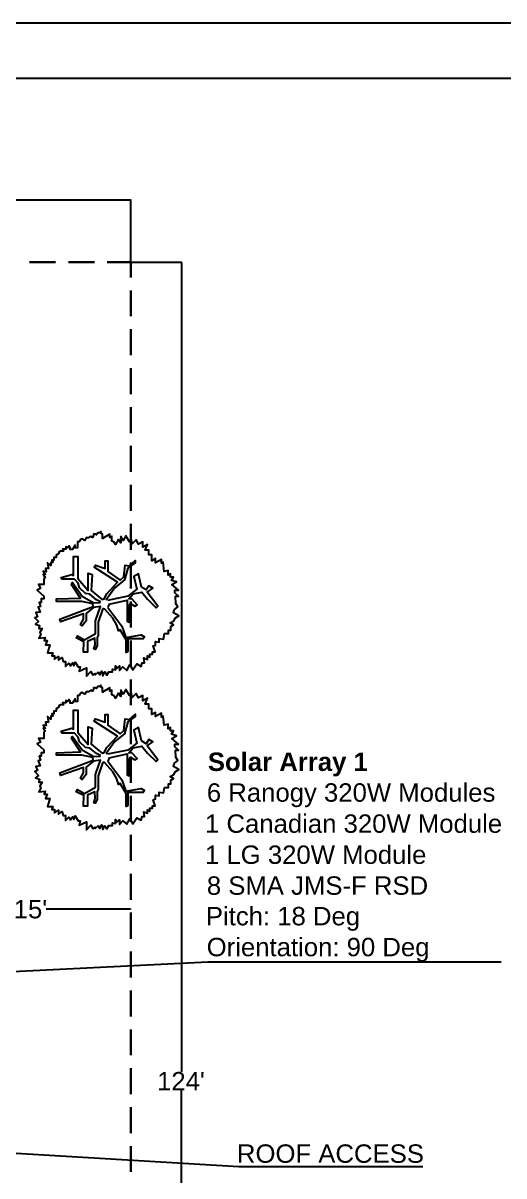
# Model space of a CAD drawing. Header units: millimetres. Extents: x -419 to 20046, y -14642 to 2638.
# Drawn here: x 3219 to 3481, y -9105 to -8478 of the extents above; entities that cross this region are included whole.
import ezdxf

# ---------------------------------------------------------------- set-up
doc = ezdxf.new("R2010")
doc.units = ezdxf.units.MM
doc.layers.add('PDF2_0', color=7, linetype='Continuous', true_color=0x636466)
doc.layers.add('PDF2_PDF_Geometry', color=7, linetype='Continuous')
doc.layers.add('PDF2_Text', color=7, linetype='Continuous')
doc.styles.add('PDF Arial', font='arial.ttf')
doc.styles.add('PDF Arial Bold', font='arialbd.ttf')

msp = doc.modelspace()

# ---------------------------------------------------------------- linework, layer by layer
at = {"layer": 'PDF2_0', "color": 7, "lineweight": 25}
msp.add_lwpolyline([(2136.461, -8478.063), (2136.461, -9577.972), (3836.32, -9577.972), (3836.32, -8478.063)], close=True, dxfattribs=at)
for points in [[(3277.692, -8574.24), (2952.924, -8574.24)], [(3277.874, -8608.025), (3277.874, -8574.058)], [(3277.965, -8608.025), (3305.574, -8608.025)], [(3305.392, -8608.206), (3305.392, -9048.133)], [(3277.692, -8959.767), (3231.738, -8959.767)], [(3277.874, -8959.767), (3277.874, -8959.585)], [(3173.25, -8995.549), (3319.651, -8988.375), (3479.038, -8988.375)], [(3305.392, -9498.232), (3305.392, -9058.305)], [(3191.051, -9090.818), (3336.543, -9099.537), (3436.444, -9099.537)]]:
    msp.add_lwpolyline(points, dxfattribs=at)
at = {"layer": 'PDF2_0', "color": 7, "lineweight": 30}
for points in [[(3236.824, -8608.025), (3222.747, -8608.025)], [(3257.985, -8608.025), (3243.817, -8608.025)], [(3277.874, -8616.289), (3277.874, -8608.025), (3264.978, -8608.025)], [(3277.874, -8623.373), (3277.874, -8637.45)], [(3277.874, -8644.534), (3277.874, -8658.611)], [(3277.874, -8665.695), (3277.874, -8679.772)], [(3277.874, -8686.765), (3277.874, -8700.932)], [(3277.874, -8707.926), (3277.874, -8722.002)], [(3277.874, -8729.086), (3277.874, -8743.163)], [(3277.874, -8750.247), (3277.874, -8764.324)], [(3277.874, -8771.317), (3277.874, -8785.485)], [(3277.874, -8792.478), (3277.874, -8806.555)], [(3277.874, -8813.639), (3277.874, -8827.716)], [(3277.874, -8834.8), (3277.874, -8848.877)], [(3277.874, -8855.96), (3277.874, -8870.037)], [(3277.874, -8877.03), (3277.874, -8891.107)], [(3277.874, -8898.191), (3277.874, -8912.268)], [(3277.874, -8919.352), (3277.874, -8933.429)], [(3277.874, -8940.513), (3277.874, -8954.59)], [(3277.874, -8961.583), (3277.874, -8975.751)], [(3277.874, -8982.744), (3277.874, -8996.821)], [(3277.874, -9003.905), (3277.874, -9017.982)], [(3277.874, -9025.065), (3277.874, -9039.142)], [(3277.874, -9046.135), (3277.874, -9060.303)], [(3277.874, -9067.296), (3277.874, -9081.373)], [(3277.874, -9088.457), (3277.874, -9102.534)]]:
    msp.add_lwpolyline(points, dxfattribs=at)
at = {"layer": 'PDF2_0', "color": 3, "lineweight": 25}
for points in [[(3271.063, -8758.512), (3269.428, -8761.418), (3268.701, -8760.237), (3267.521, -8759.602), (3267.521, -8756.968), (3266.431, -8757.604), (3266.431, -8755.878), (3262.435, -8758.148), (3262.435, -8755.878), (3261.527, -8755.333), (3261.527, -8754.425), (3261.072, -8755.151), (3259.801, -8755.151), (3259.165, -8756.241), (3258.348, -8755.787), (3257.44, -8755.787), (3257.44, -8756.786), (3256.986, -8757.694), (3256.077, -8757.149), (3254.806, -8757.876), (3253.444, -8757.876), (3252.717, -8759.329), (3251.082, -8758.421), (3250.265, -8758.875), (3249.629, -8759.965), (3248.721, -8759.965), (3248.721, -8763.234), (3247.45, -8763.234), (3247.45, -8761.872), (3246.632, -8763.234), (3246.087, -8764.142), (3244.725, -8764.142), (3244.725, -8763.325), (3244.089, -8762.235), (3243.454, -8763.325), (3242.455, -8762.689), (3242.455, -8764.052), (3240.638, -8764.052), (3241.274, -8765.051), (3239.639, -8765.051), (3238.731, -8765.596), (3238.731, -8766.413), (3237.278, -8767.23), (3237.278, -8768.593), (3235.916, -8768.593), (3235.916, -8770.046), (3234.826, -8770.046), (3235.461, -8771.226), (3234.372, -8771.226), (3234.372, -8772.861), (3232.555, -8771.408), (3233.1, -8774.496), (3231.375, -8774.496), (3231.829, -8776.312), (3230.103, -8776.04), (3231.465, -8777.856), (3230.103, -8777.856), (3230.648, -8778.855), (3231.193, -8779.128), (3230.557, -8780.308), (3230.557, -8783.305), (3227.56, -8783.305), (3228.65, -8785.212), (3226.834, -8786.302), (3230.466, -8789.572), (3230.466, -8791.116), (3229.013, -8791.116), (3229.013, -8792.932), (3228.014, -8792.932), (3228.65, -8795.112), (3227.469, -8795.475), (3228.559, -8798.2), (3226.198, -8798.472), (3227.015, -8800.833), (3225.562, -8801.378), (3227.651, -8803.376), (3226.016, -8804.829), (3228.196, -8805.465), (3227.742, -8807.1), (3229.649, -8807.1), (3228.378, -8809.28), (3228.923, -8810.369), (3227.742, -8812.458), (3231.193, -8812.095), (3230.739, -8813.73), (3232.283, -8813.73), (3231.375, -8816), (3233.827, -8816), (3232.555, -8820.359), (3235.371, -8820.359), (3234.917, -8821.994), (3236.37, -8821.994), (3236.37, -8823.811), (3238.459, -8822.357), (3238.459, -8824.446), (3240.547, -8822.993), (3241.001, -8825.173), (3242.273, -8825.173), (3242.273, -8827.807), (3243.998, -8826.081), (3244.997, -8827.534), (3245.996, -8825.899), (3246.814, -8827.443), (3247.54, -8825.445), (3249.084, -8827.988), (3250.174, -8827.988), (3249.72, -8830.35), (3253.625, -8828.533), (3253.625, -8832.983), (3255.987, -8830.44), (3257.076, -8832.257), (3258.439, -8831.53), (3258.439, -8832.257), (3259.983, -8830.894), (3260.891, -8832.348), (3261.981, -8830.35), (3262.526, -8832.802), (3263.706, -8830.713), (3264.705, -8832.438), (3265.795, -8830.622), (3267.884, -8830.622), (3267.884, -8829.169), (3269.428, -8829.623), (3269.428, -8827.443), (3270.245, -8828.806), (3271.698, -8827.534), (3271.698, -8829.986), (3273.424, -8827.988), (3275.603, -8829.895), (3277.329, -8826.989), (3278.873, -8829.623), (3281.053, -8826.444), (3283.414, -8827.807), (3283.959, -8825.809), (3285.23, -8825.809), (3284.776, -8823.175), (3286.865, -8823.992), (3286.865, -8822.085), (3288.046, -8822.812), (3288.046, -8821.177), (3289.59, -8821.177), (3289.59, -8819.905), (3291.043, -8819.905), (3289.862, -8816.636), (3291.224, -8816.182), (3291.224, -8814.184), (3293.132, -8814.638), (3293.132, -8812.549), (3295.493, -8812.912), (3296.038, -8809.915), (3298.217, -8809.915), (3298.217, -8808.099), (3299.489, -8808.099), (3299.489, -8806.101), (3301.033, -8805.193), (3299.126, -8804.103), (3301.124, -8802.922), (3302.123, -8801.287), (3303.848, -8800.288), (3302.213, -8799.289), (3301.033, -8798.563), (3301.396, -8797.019), (3303.303, -8795.293), (3302.304, -8793.568), (3302.032, -8789.663), (3303.757, -8789.663), (3301.759, -8787.846), (3301.759, -8786.393), (3303.757, -8786.393), (3300.034, -8783.305), (3302.668, -8781.852), (3299.852, -8781.035), (3300.942, -8779.218), (3299.398, -8779.218), (3299.398, -8777.402), (3298.036, -8778.129), (3298.036, -8775.586), (3295.856, -8776.131), (3295.311, -8771.136), (3294.403, -8771.68), (3294.403, -8769.592), (3291.134, -8771.499), (3291.134, -8769.138), (3289.226, -8770.318), (3289.226, -8767.14), (3287.592, -8767.14), (3287.592, -8764.597), (3285.594, -8764.597), (3286.865, -8761.418), (3284.231, -8762.871), (3284.231, -8760.056), (3281.961, -8761.327), (3280.599, -8758.966), (3278.6, -8761.145), (3278.056, -8758.33), (3277.057, -8760.056), (3275.059, -8756.695), (3273.605, -8759.238), (3272.334, -8757.059), (3272.334, -8760.51)], [(3271.063, -8842.065), (3269.428, -8844.971), (3268.701, -8843.791), (3267.521, -8843.155), (3267.521, -8840.612), (3266.431, -8841.248), (3266.431, -8839.431), (3262.435, -8841.793), (3262.435, -8839.431), (3261.527, -8838.887), (3261.527, -8837.978), (3261.072, -8838.705), (3259.801, -8838.705), (3259.165, -8839.795), (3258.348, -8839.341), (3257.44, -8839.341), (3257.44, -8840.34), (3256.986, -8841.248), (3256.077, -8840.703), (3254.806, -8841.52), (3253.444, -8841.52), (3252.717, -8842.883), (3251.082, -8841.974), (3250.265, -8842.519), (3249.629, -8843.518), (3248.721, -8843.518), (3248.721, -8846.879), (3247.45, -8846.879), (3247.45, -8845.425), (3246.632, -8846.788), (3246.087, -8847.696), (3244.725, -8847.696), (3244.725, -8846.879), (3244.089, -8845.789), (3243.454, -8846.879), (3242.455, -8846.334), (3242.455, -8847.605), (3240.638, -8847.605), (3241.274, -8848.695), (3239.639, -8848.695), (3238.731, -8849.149), (3238.731, -8849.966), (3237.278, -8850.784), (3237.278, -8852.146), (3235.916, -8852.146), (3235.916, -8853.599), (3234.826, -8853.599), (3235.461, -8854.871), (3234.372, -8854.871), (3234.372, -8856.415), (3232.555, -8855.052), (3233.1, -8858.049), (3231.375, -8858.049), (3231.829, -8859.866), (3230.103, -8859.684), (3231.465, -8861.41), (3230.103, -8861.41), (3230.648, -8862.409), (3231.193, -8862.772), (3230.557, -8863.862), (3230.557, -8866.859), (3227.56, -8866.859), (3228.65, -8868.857), (3226.834, -8869.856), (3230.466, -8873.125), (3230.466, -8874.669), (3229.013, -8874.669), (3229.013, -8876.486), (3228.014, -8876.486), (3228.65, -8878.665), (3227.469, -8879.029), (3228.559, -8881.753), (3226.198, -8882.116), (3227.015, -8884.387), (3225.562, -8884.932), (3227.651, -8887.021), (3226.016, -8888.383), (3228.196, -8889.019), (3227.742, -8890.653), (3229.649, -8890.653), (3228.378, -8892.924), (3228.923, -8893.923), (3227.742, -8896.012), (3231.193, -8895.648), (3230.739, -8897.283), (3232.283, -8897.283), (3231.375, -8899.644), (3233.827, -8899.644), (3232.555, -8903.913), (3235.371, -8903.913), (3234.917, -8905.548), (3236.37, -8905.548), (3236.37, -8907.364), (3238.459, -8905.911), (3238.459, -8908), (3240.547, -8906.547), (3241.001, -8908.726), (3242.273, -8908.726), (3242.273, -8911.451), (3243.998, -8909.635), (3244.997, -8911.088), (3245.996, -8909.453), (3246.814, -8910.997), (3247.54, -8908.999), (3249.084, -8911.633), (3250.174, -8911.633), (3249.72, -8913.994), (3253.625, -8912.177), (3253.625, -8916.537), (3255.987, -8913.994), (3257.076, -8915.901), (3258.439, -8915.084), (3258.439, -8915.901), (3259.983, -8914.448), (3260.891, -8915.901), (3261.981, -8913.903), (3262.526, -8916.355), (3263.706, -8914.357), (3264.705, -8915.992), (3265.795, -8914.175), (3267.884, -8914.175), (3267.884, -8912.722), (3269.428, -8913.176), (3269.428, -8910.997), (3270.245, -8912.359), (3271.698, -8911.088), (3271.698, -8913.631), (3273.424, -8911.633), (3275.603, -8913.449), (3277.329, -8910.543), (3278.873, -8913.267), (3281.053, -8909.998), (3283.414, -8911.36), (3283.959, -8909.362), (3285.23, -8909.362), (3284.776, -8906.728), (3286.865, -8907.546), (3286.865, -8905.638), (3288.046, -8906.365), (3288.046, -8904.73), (3289.59, -8904.73), (3289.59, -8903.459), (3291.043, -8903.459), (3289.862, -8900.28), (3291.224, -8899.735), (3291.224, -8897.737), (3293.132, -8898.191), (3293.132, -8896.102), (3295.493, -8896.557), (3296.038, -8893.56), (3298.217, -8893.56), (3298.217, -8891.652), (3299.489, -8891.652), (3299.489, -8889.654), (3301.033, -8888.746), (3299.126, -8887.656), (3301.124, -8886.476), (3302.123, -8884.841), (3303.848, -8883.842), (3302.213, -8882.843), (3301.033, -8882.116), (3301.396, -8880.572), (3303.303, -8878.938), (3302.304, -8877.121), (3302.032, -8873.216), (3303.757, -8873.216), (3301.759, -8871.4), (3301.759, -8870.037), (3303.757, -8870.037), (3300.034, -8866.95), (3302.668, -8865.406), (3299.852, -8864.588), (3300.942, -8862.772), (3299.398, -8862.772), (3299.398, -8860.956), (3298.036, -8861.682), (3298.036, -8859.139), (3295.856, -8859.684), (3295.311, -8854.78), (3294.403, -8855.325), (3294.403, -8853.236), (3291.134, -8855.052), (3291.134, -8852.782), (3289.226, -8853.872), (3289.226, -8850.784), (3287.592, -8850.784), (3287.592, -8848.241), (3285.594, -8848.241), (3286.865, -8844.971), (3284.231, -8846.515), (3284.231, -8843.609), (3281.961, -8844.881), (3280.599, -8842.519), (3278.6, -8844.699), (3278.056, -8841.884), (3277.057, -8843.609), (3275.059, -8840.249), (3273.605, -8842.792), (3272.334, -8840.612), (3272.334, -8844.063)]]:
    msp.add_lwpolyline(points, close=True, dxfattribs=at)
for points in [[(3261.254, -8792.66), (3259.165, -8791.479), (3255.442, -8788.573), (3253.08, -8788.21), (3249.811, -8785.122), (3249.175, -8782.579), (3247.086, -8780.399), (3240.547, -8780.399), (3240.002, -8779.491), (3245.633, -8777.765), (3246.632, -8778.31), (3246.632, -8767.957), (3248.903, -8767.957), (3248.903, -8780.036), (3254.533, -8786.575), (3254.533, -8777.039), (3256.713, -8777.856), (3256.259, -8786.484), (3262.344, -8791.57)], [(3263.161, -8791.388), (3264.796, -8788.3), (3270.518, -8781.943), (3257.803, -8773.86), (3258.53, -8772.679), (3263.888, -8774.496), (3263.888, -8770.318), (3265.25, -8770.318), (3265.25, -8776.221), (3272.062, -8780.853), (3274.06, -8779.037), (3274.695, -8772.77), (3276.966, -8773.134), (3280.054, -8770.227), (3280.054, -8771.408), (3276.148, -8774.314), (3274.423, -8780.762), (3269.155, -8785.031), (3264.433, -8791.479)], [(3262.616, -8796.292), (3260.073, -8803.649), (3260.073, -8811.005), (3259.438, -8812.095), (3259.438, -8816.545), (3258.348, -8818.543), (3257.712, -8818.271), (3258.439, -8816), (3258.166, -8812.367), (3254.261, -8814.184), (3254.261, -8819.996), (3251.991, -8819.996), (3252.263, -8814.365), (3248.085, -8812.277), (3248.812, -8811.096), (3252.626, -8813.276), (3258.53, -8809.915), (3258.53, -8803.013), (3261.254, -8795.203), (3257.44, -8795.657), (3253.534, -8799.017), (3253.534, -8803.013), (3251.355, -8805.738), (3250.356, -8805.011), (3252.081, -8802.105), (3252.081, -8799.199), (3239.548, -8803.467), (3239.185, -8802.105), (3257.349, -8795.112), (3257.076, -8793.659), (3251.082, -8792.387), (3237.369, -8792.387), (3237.369, -8791.116), (3250.356, -8790.662), (3245.542, -8783.214), (3246.087, -8782.215), (3251.355, -8789.572), (3257.349, -8793.023), (3261.072, -8793.114)], [(3265.341, -8795.657), (3272.879, -8805.828), (3275.059, -8812.004), (3283.323, -8810.642), (3285.139, -8811.732), (3284.504, -8812.731), (3276.239, -8812.731), (3276.239, -8819.724), (3275.24, -8820.269), (3275.24, -8813.276), (3272.062, -8807.826), (3271.153, -8808.371), (3270.245, -8805.283), (3268.065, -8801.56), (3263.434, -8796.474)], [(3261.254, -8876.213), (3259.165, -8875.032), (3255.442, -8872.126), (3253.08, -8871.763), (3249.811, -8868.675), (3249.175, -8866.132), (3247.086, -8864.043), (3240.547, -8864.043), (3240.002, -8863.044), (3245.633, -8861.319), (3246.632, -8861.955), (3246.632, -8851.601), (3248.903, -8851.601), (3248.903, -8863.68), (3254.533, -8870.128), (3254.533, -8860.592), (3256.713, -8861.41), (3256.259, -8870.037), (3262.344, -8875.123)], [(3263.161, -8874.942), (3264.796, -8871.854), (3270.518, -8865.587), (3257.803, -8857.504), (3258.53, -8856.233), (3263.888, -8858.14), (3263.888, -8853.872), (3265.25, -8853.872), (3265.25, -8859.775), (3272.062, -8864.407), (3274.06, -8862.59), (3274.695, -8856.324), (3276.966, -8856.687), (3280.054, -8853.781), (3280.054, -8854.961), (3276.148, -8857.959), (3274.423, -8864.316), (3269.155, -8868.584), (3264.433, -8875.123)], [(3262.616, -8879.846), (3260.073, -8887.202), (3260.073, -8894.649), (3259.438, -8895.739), (3259.438, -8900.099), (3258.348, -8902.097), (3257.712, -8901.824), (3258.439, -8899.644), (3258.166, -8895.921), (3254.261, -8897.828), (3254.261, -8903.64), (3251.991, -8903.64), (3252.263, -8898.01), (3248.085, -8895.921), (3248.812, -8894.74), (3252.626, -8896.92), (3258.53, -8893.469), (3258.53, -8886.566), (3261.254, -8878.756), (3257.44, -8879.21), (3253.534, -8882.57), (3253.534, -8886.566), (3251.355, -8889.291), (3250.356, -8888.565), (3252.081, -8885.658), (3252.081, -8882.752), (3239.548, -8887.111), (3239.185, -8885.658), (3257.349, -8878.665), (3257.076, -8877.212), (3251.082, -8875.941), (3237.369, -8875.941), (3237.369, -8874.669), (3250.356, -8874.215), (3245.542, -8866.768), (3246.087, -8865.769), (3251.355, -8873.125), (3257.349, -8876.576), (3261.072, -8876.667)]]:
    msp.add_lwpolyline(points, dxfattribs=at)
for points in [[(3265.269, -8795.573, 0.1915968), (3265.977, -8793.84), (3275.785, -8791.661), (3275.785, -8794.204), (3275.785, -8803.104), (3276.875, -8803.74), (3276.875, -8797.382), (3276.875, -8794.748), (3277.601, -8793.568), (3279.963, -8794.93), (3281.143, -8794.204), (3278.419, -8791.116), (3276.693, -8791.116), (3279.145, -8788.391), (3283.686, -8787.392), (3286.865, -8791.207), (3291.497, -8795.929), (3292.405, -8795.021), (3286.683, -8787.392), (3289.68, -8785.212), (3287.501, -8783.941), (3286.138, -8786.211), (3283.505, -8784.668), (3281.87, -8777.493), (3279.509, -8778.855), (3281.053, -8785.848), (3276.239, -8789.663), (3265.068, -8791.933)], [(3265.269, -8879.217, 0.1915968), (3265.977, -8877.485), (3275.785, -8875.214), (3275.785, -8877.757), (3275.785, -8886.657), (3276.875, -8887.293), (3276.875, -8880.936), (3276.875, -8878.393), (3277.601, -8877.121), (3279.963, -8878.484), (3281.143, -8877.757), (3278.419, -8874.669), (3276.693, -8874.669), (3279.145, -8872.035), (3283.686, -8871.036), (3286.865, -8874.851), (3291.497, -8879.483), (3292.405, -8878.574), (3286.683, -8870.946), (3289.68, -8868.766), (3287.501, -8867.495), (3286.138, -8869.765), (3283.505, -8868.221), (3281.87, -8861.046), (3279.509, -8862.499), (3281.053, -8869.402), (3276.239, -8873.216), (3265.068, -8875.487)], [(3265.341, -8879.21), (3272.879, -8889.382), (3275.059, -8895.648), (3283.323, -8894.195), (3285.139, -8895.285), (3284.504, -8896.284), (3276.239, -8896.284), (3276.239, -8903.277), (3275.24, -8903.913), (3275.24, -8896.829), (3272.062, -8891.38), (3271.153, -8891.925), (3270.245, -8888.928), (3268.065, -8885.113), (3263.434, -8880.028, -0.0830974), (3262.546, -8879.886)]]:
    msp.add_lwpolyline(points, format="xyb", dxfattribs=at)
for centre, start, end in [((3263.388, -8793.795), 97.613436, 115.905892), ((3263.388, -8793.795), 51.295071, 68.318481), ((3263.388, -8793.795), 151.226808, 161.932963), ((3263.388, -8793.795), 250.999125, 269.999999), ((3263.388, -8877.439), 151.226808, 161.932963), ((3263.388, -8877.439), 97.613436, 115.905892), ((3263.388, -8877.439), 51.295071, 68.318481)]:
    msp.add_arc(centre, 2.588, start, end, dxfattribs=at)
at = {"layer": 'PDF2_0', "color": 7, "transparency": 33554559}
for points in [[(3277.692, -8574.149), (3277.692, -8574.24), (3277.874, -8574.24)], [(3305.392, -8608.206), (3305.483, -8608.206), (3305.392, -8608.025)], [(3277.692, -8959.767), (3277.692, -8959.857), (3277.874, -8959.767)]]:
    msp.add_solid(points, dxfattribs=at)
at = {"layer": 'PDF2_PDF_Geometry', "lineweight": 25}
msp.add_lwpolyline([(3796.36, -8508.033), (3796.36, -9548.001), (2176.421, -9548.001), (2176.421, -8508.033), (3796.36, -8508.033), (3796.36, -9548.001), (3542.884, -9548.001), (3542.884, -9515.216), (3796.36, -9515.216), (3542.884, -9515.216), (3542.884, -9482.248), (3796.36, -9482.248)], dxfattribs=at)

# ---------------------------------------------------------------- texts
at = {"layer": 'PDF2_Text', "attachment_point": 7}
for s, insert, char_height, style in [('Solar Array 1', (3319.651, -8887.599), 9.99966, 'PDF Arial Bold'), ('6 Ranogy 320W Modules', (3319.106, -8904.31), 9.99966, 'PDF Arial'), ('1 Canadian 320W Module', (3318.107, -8918.349), 9.99966, 'PDF Arial'), ('1 LG 320W Module', (3318.107, -8935.241), 9.99966, 'PDF Arial'), ('8 SMA JMS-F RSD', (3319.106, -8952.036), 9.99966, 'PDF Arial'), ("15'", (3214.119, -8964.841), 9.9997, 'PDF Arial'), ('Pitch: 18 Deg', (3318.561, -8971.516), 9.99966, 'PDF Arial'), ('Orientation: 90 Deg', (3319.015, -8988.317), 9.99966, 'PDF Arial'), ("124'", (3292.042, -9058.214), 9.9997, 'PDF Arial'), ('ROOF ACCESS', (3335.453, -9097.71), 9.99966, 'PDF Arial')]:
    msp.add_mtext(s, dxfattribs=dict(at, insert=insert, char_height=char_height, style=style))

doc.saveas('drawing.dxf')
